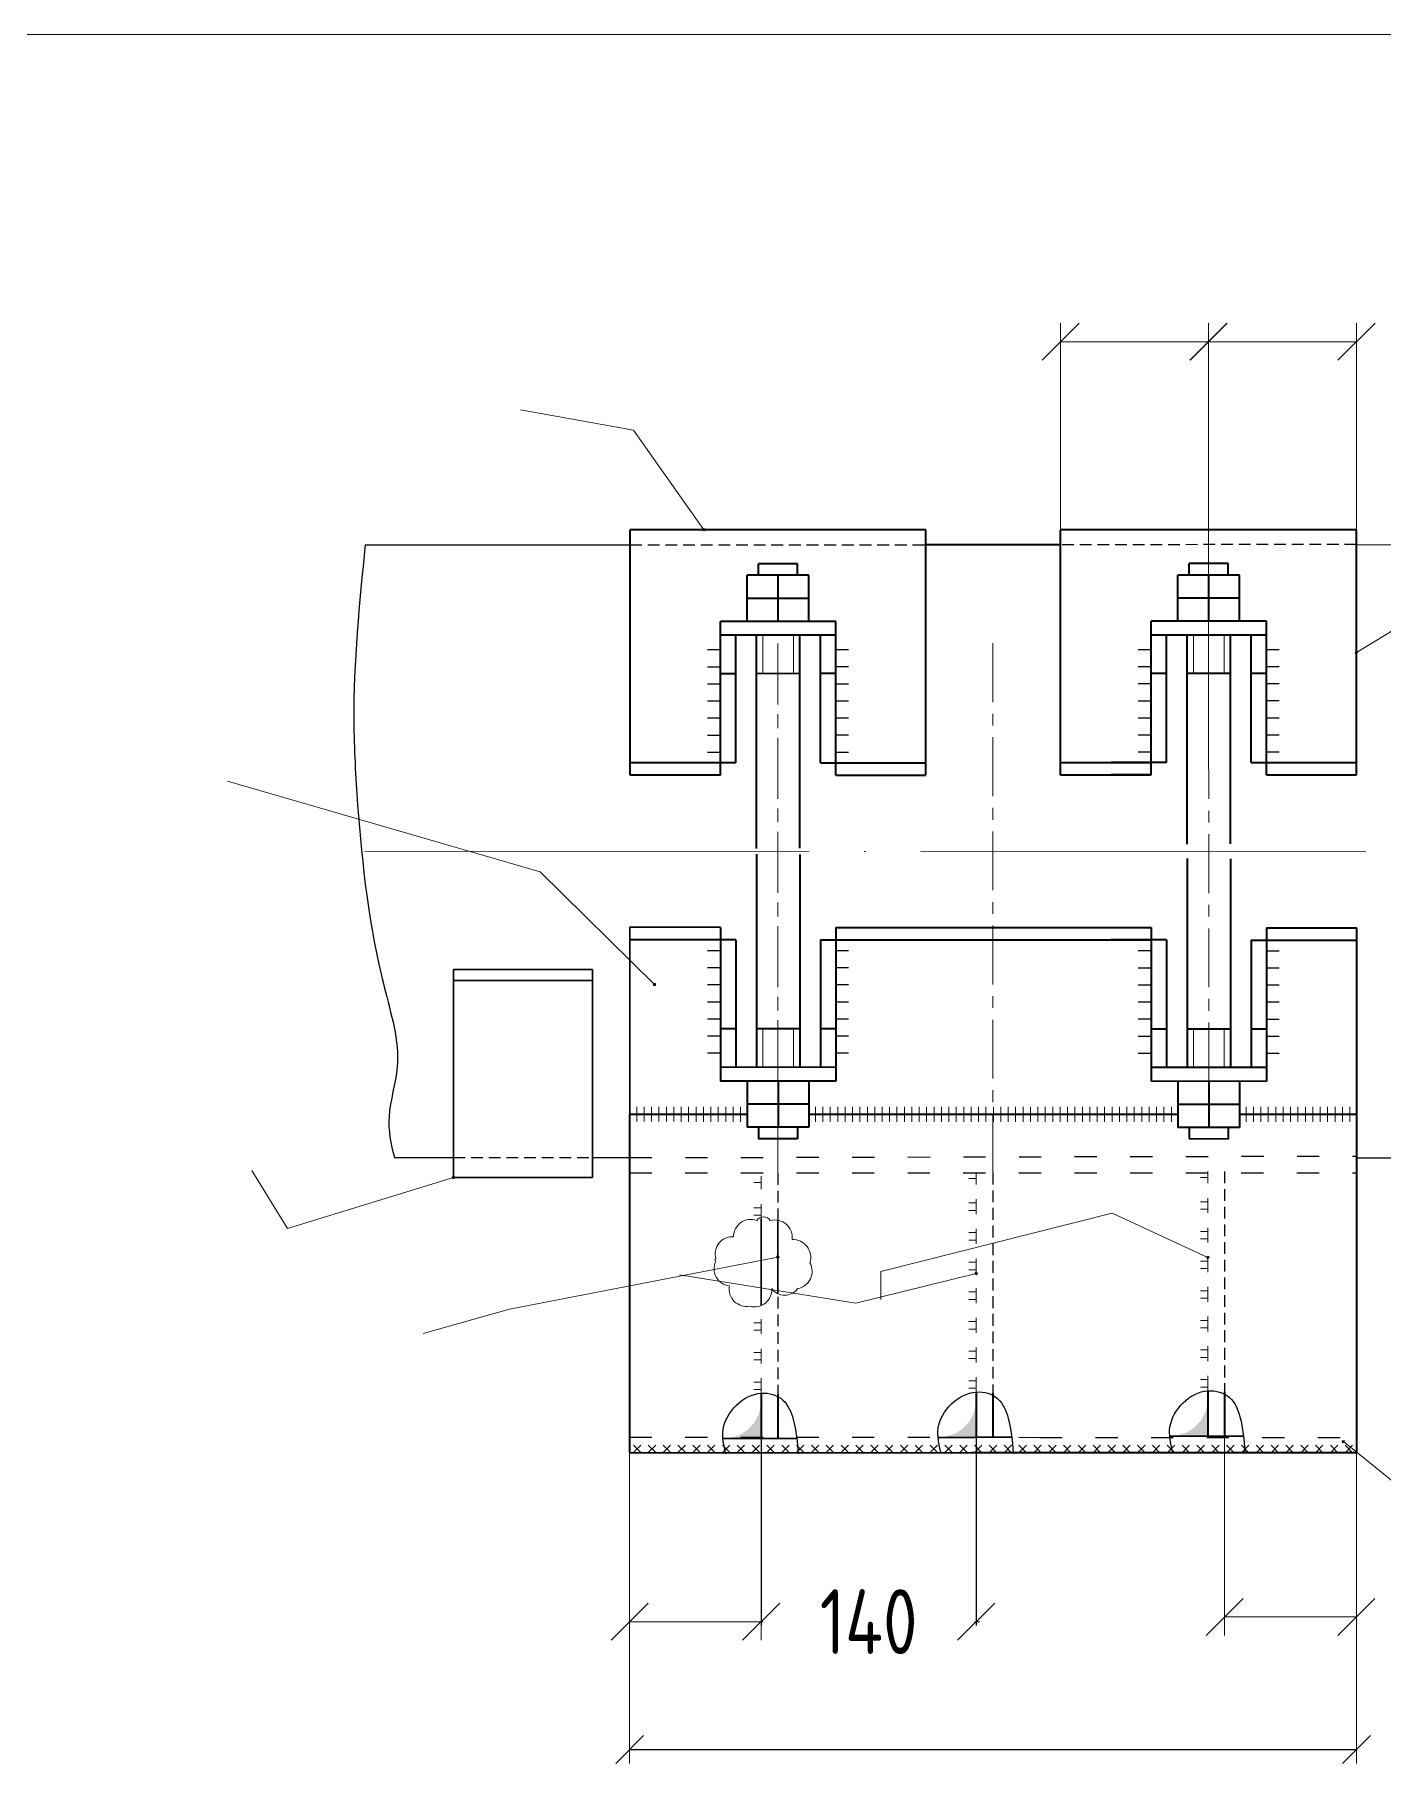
# Model space of a CAD drawing. Header units: millimetres. Extents: x 69249 to 73614, y -10452 to -7482.
# Drawn here: x 70579 to 71307, y -8415 to -7482 of the extents above; entities that cross this region are included whole.
import ezdxf

# ---------------------------------------------------------------- set-up
doc = ezdxf.new("R2010")
doc.units = ezdxf.units.MM
for name, pattern in [('K5LT32768', [0]), ('K5LT32769', [0]), ('K5LT32770', [300.2, 240, -30, 0.2, -30]), ('K5LT32771', [0]), ('K5LT32773', [50.8, 31.75, -6.35, 6.35, -6.35]), ('K5LT32774', [0]), ('K5LT32775', [30, 12, -18]), ('K5LT32776', [9.525, 6.35, -3.175]), ('K5LT32777', [0]), ('K5LT32778', [0]), ('K5LT32780', [0]), ('K5LT32781', [0]), ('K5LT32782', [0]), ('K5LT32783', [0]), ('K5LT32793', [1016, 635, -127, 127, -127]), ('K5LT32794', [1016, 635, -127, 127, -127]), ('K5LT_THIN', [0])]:
    doc.linetypes.add(name, pattern=pattern)
for name, color, linetype in [('Буквы', 14, 'Continuous'), ('Осевая', 20, 'Continuous'), ('Основная', 137, 'Continuous'), ('Пунктир', 5, 'Continuous'), ('Размер', 104, 'Continuous'), ('Размеры', 7, 'Continuous'), ('Слой1', 3, 'Continuous'), ('Тонкая', 142, 'Continuous'), ('тонкая 2', 5, 'Continuous')]:
    doc.layers.add(name, color=color, linetype=linetype)
doc.styles.add('KDIMTEXTSTYLE', font='GOST_AU.SHX', dxfattribs={"width": 0.96, "oblique": 15, "height": 5})
doc.dimstyles.new('KDIMSTYLE (1.00)', dxfattribs={"dimtxt": 5, "dimasz": 1, "dimexe": 2, "dimexo": 0, "dimgap": 1, "dimtad": 1, "dimtxsty": 'KDIMTEXTSTYLE', "dimsah": 1, "dimcen": 0, "dimdle": 1, "dimadec": 0, "dimazin": 0, "dimtfac": 0.667, "dimtmove": 0, "dimatfit": 3, "dimfxl": 0, "dimtvp": 1, "dimtolj": 1, "dimtzin": 0, "dimarcsym": 0})

# ---------------------------------------------------------------- blocks, each defined once
blk = doc.blocks.new('KDIMARROW_03')
at = {"color": 0, "linetype": 'K5LT_THIN', "lineweight": 18}
for p, q in [((-1.06, -1.06), (1.06, 1.06)), ((0, 0), (2, 0))]:
    blk.add_line(p, q, dxfattribs=at)
at = {"layer": 'тонкая 2', "color": 0, "linetype": 'K5LT_THIN', "lineweight": 18}
blk.add_line((0, 0), (-1, 0), dxfattribs=at)
blk = doc.blocks.new('U5')
at = {"layer": 'Размер'}
h = blk.add_hatch(color=7, dxfattribs=at)
h.paths.add_polyline_path([(71285.85, -8242.15), (71285.74, -8241.09), (71284.69, -8241.2), (71284.8, -8242.26)])
h.paths.add_polyline_path([(71285.66, -8241.99), (71285.58, -8241.29), (71284.88, -8241.36), (71284.95, -8242.06)])
h.paths.add_polyline_path([(71285.46, -8241.83), (71285.43, -8241.48), (71285.08, -8241.52), (71285.11, -8241.87)])
at = {"layer": 'Размер', "color": 7, "linetype": 'K5LT_THIN', "lineweight": 18}
for p, q in [((71285.74, -8241.09), (71284.69, -8241.2)), ((71284.69, -8241.2), (71284.8, -8242.26)), ((71284.8, -8242.26), (71285.85, -8242.15)), ((71285.58, -8241.29), (71284.88, -8241.36)), ((71284.88, -8241.36), (71284.95, -8242.06)), ((71284.95, -8242.06), (71285.66, -8241.99)), ((71285.43, -8241.48), (71285.08, -8241.52)), ((71285.08, -8241.52), (71285.11, -8241.87)), ((71285.11, -8241.87), (71285.46, -8241.83)), ((71392.45, -8328.49), (71285.27, -8241.67)), ((71285.46, -8241.83), (71285.43, -8241.48)), ((71285.46, -8241.83), (71285.66, -8241.99)), ((71285.66, -8241.99), (71285.58, -8241.29)), ((71285.66, -8241.99), (71285.85, -8242.15)), ((71285.85, -8242.15), (71285.74, -8241.09)), ((71519.22, -8325.24), (71392.45, -8328.49))]:
    blk.add_line(p, q, dxfattribs=at)
blk = doc.blocks.new('U6')
at = {"layer": 'Размер'}
h = blk.add_hatch(color=7, dxfattribs=at)
h.paths.add_polyline_path([(70914.11, -7995.5), (70914.1, -7994.44), (70913.04, -7994.45), (70913.05, -7995.51)])
h.paths.add_polyline_path([(70913.93, -7995.32), (70913.92, -7994.62), (70913.22, -7994.62), (70913.22, -7995.33)])
h.paths.add_polyline_path([(70913.75, -7995.15), (70913.75, -7994.8), (70913.39, -7994.8), (70913.4, -7995.15)])
at = {"layer": 'Размер', "color": 7, "linetype": 'K5LT_THIN', "lineweight": 18}
for p, q in [((70683.24, -7885.3), (70851.93, -7934.19)), ((70851.93, -7934.19), (70913.57, -7994.97)), ((70914.1, -7994.44), (70913.04, -7994.45)), ((70913.22, -7994.62), (70913.04, -7994.45)), ((70913.04, -7994.45), (70913.05, -7995.51)), ((70913.39, -7994.8), (70913.22, -7994.62)), ((70913.22, -7994.62), (70913.22, -7995.33)), ((70913.92, -7994.62), (70913.22, -7994.62)), ((70913.22, -7995.33), (70913.93, -7995.32)), ((70913.39, -7994.8), (70913.4, -7995.15)), ((70913.75, -7994.8), (70913.39, -7994.8)), ((70913.4, -7995.15), (70913.75, -7995.15)), ((70913.75, -7995.15), (70913.75, -7994.8)), ((70913.93, -7995.32), (70913.92, -7994.62)), ((70914.11, -7995.5), (70914.1, -7994.44)), ((70913.05, -7995.51), (70914.11, -7995.5))]:
    blk.add_line(p, q, dxfattribs=at)
blk = doc.blocks.new('U8')
at = {"layer": 'Размер'}
h = blk.add_hatch(color=7, dxfattribs=at)
h.paths.add_polyline_path([(70980.35, -8142.81), (70980.94, -8141.93), (70980.06, -8141.34), (70979.47, -8142.22)])
h.paths.add_polyline_path([(70980.3, -8142.56), (70980.7, -8141.98), (70980.11, -8141.58), (70979.72, -8142.17)])
h.paths.add_polyline_path([(70980.25, -8142.32), (70980.45, -8142.02), (70980.16, -8141.83), (70979.96, -8142.12)])
at = {"layer": 'Размер', "color": 7, "linetype": 'K5LT_THIN', "lineweight": 18}
for p, q in [((70835.43, -8170.26), (70980.21, -8142.07)), ((70980.06, -8141.34), (70979.47, -8142.22)), ((70979.72, -8142.17), (70979.47, -8142.22)), ((70979.47, -8142.22), (70980.35, -8142.81)), ((70980.11, -8141.58), (70979.72, -8142.17)), ((70979.96, -8142.12), (70979.72, -8142.17)), ((70979.72, -8142.17), (70980.3, -8142.56)), ((70980.16, -8141.83), (70979.96, -8142.12)), ((70979.96, -8142.12), (70980.25, -8142.32)), ((70980.94, -8141.93), (70980.06, -8141.34)), ((70980.7, -8141.98), (70980.11, -8141.58)), ((70980.45, -8142.02), (70980.16, -8141.83)), ((70980.25, -8142.32), (70980.45, -8142.02)), ((70980.3, -8142.56), (70980.7, -8141.98)), ((70980.35, -8142.81), (70980.94, -8141.93)), ((70788.87, -8183.34), (70835.43, -8170.26))]:
    blk.add_line(p, q, dxfattribs=at)
blk = doc.blocks.new('U9')
at = {"layer": 'Размер'}
h = blk.add_hatch(color=7, dxfattribs=at)
h.paths.add_polyline_path([(71087.38, -8151.65), (71087.92, -8150.74), (71087.02, -8150.19), (71086.47, -8151.1)])
h.paths.add_polyline_path([(71087.32, -8151.4), (71087.68, -8150.8), (71087.08, -8150.43), (71086.71, -8151.04)])
h.paths.add_polyline_path([(71087.26, -8151.16), (71087.44, -8150.86), (71087.14, -8150.68), (71086.95, -8150.98)])
at = {"layer": 'Размер', "color": 7, "linetype": 'K5LT_THIN', "lineweight": 18}
for p, q in [((70927.07, -8151.63), (71022.17, -8166.9)), ((71022.17, -8166.9), (71087.2, -8150.92)), ((71087.02, -8150.19), (71086.47, -8151.1)), ((71086.71, -8151.04), (71086.47, -8151.1)), ((71086.47, -8151.1), (71087.38, -8151.65)), ((71087.08, -8150.43), (71086.71, -8151.04)), ((71086.95, -8150.98), (71086.71, -8151.04)), ((71086.71, -8151.04), (71087.32, -8151.4)), ((71087.14, -8150.68), (71086.95, -8150.98)), ((71086.95, -8150.98), (71087.26, -8151.16)), ((71087.92, -8150.74), (71087.02, -8150.19)), ((71087.68, -8150.8), (71087.08, -8150.43)), ((71087.44, -8150.86), (71087.14, -8150.68)), ((71087.26, -8151.16), (71087.44, -8150.86)), ((71087.32, -8151.4), (71087.68, -8150.8)), ((71087.38, -8151.65), (71087.92, -8150.74))]:
    blk.add_line(p, q, dxfattribs=at)
blk = doc.blocks.new('U10')
at = {"layer": 'Размер'}
h = blk.add_hatch(color=7, dxfattribs=at)
h.paths.add_polyline_path([(71212.88, -8142.56), (71212.51, -8141.57), (71211.51, -8141.94), (71211.88, -8142.93)])
h.paths.add_polyline_path([(71212.65, -8142.46), (71212.4, -8141.79), (71211.74, -8142.04), (71211.99, -8142.7)])
h.paths.add_polyline_path([(71212.42, -8142.35), (71212.3, -8142.02), (71211.97, -8142.14), (71212.09, -8142.48)])
at = {"layer": 'Размер', "color": 7, "linetype": 'K5LT_THIN', "lineweight": 18}
for p, q in [((71035.67, -8149.85), (71160.55, -8118.48)), ((71160.55, -8118.48), (71212.2, -8142.25)), ((71212.51, -8141.57), (71211.51, -8141.94)), ((71211.74, -8142.04), (71211.51, -8141.94)), ((71211.51, -8141.94), (71211.88, -8142.93)), ((71212.4, -8141.79), (71211.74, -8142.04)), ((71211.97, -8142.14), (71211.74, -8142.04)), ((71211.74, -8142.04), (71211.99, -8142.7)), ((71211.88, -8142.93), (71212.88, -8142.56)), ((71212.3, -8142.02), (71211.97, -8142.14)), ((71211.97, -8142.14), (71212.09, -8142.48)), ((71211.99, -8142.7), (71212.65, -8142.46)), ((71212.09, -8142.48), (71212.42, -8142.35)), ((71212.42, -8142.35), (71212.3, -8142.02)), ((71212.65, -8142.46), (71212.4, -8141.79)), ((71212.88, -8142.56), (71212.51, -8141.57)), ((71035.67, -8165.02), (71035.67, -8149.85))]:
    blk.add_line(p, q, dxfattribs=at)
blk = doc.blocks.new('U14')
at = {"layer": 'Размер'}
h = blk.add_hatch(color=7, dxfattribs=at)
h.paths.add_polyline_path([(71292.73, -7816.42), (71292.98, -7815.39), (71291.95, -7815.14), (71291.7, -7816.17)])
h.paths.add_polyline_path([(71292.77, -7815.52), (71292.6, -7816.21), (71291.91, -7816.04), (71292.08, -7815.35)])
h.paths.add_polyline_path([(71292.55, -7815.65), (71292.47, -7815.99), (71292.12, -7815.91), (71292.21, -7815.57)])
at = {"layer": 'Размер', "color": 7, "linetype": 'K5LT_THIN', "lineweight": 18}
for p, q in [((71442.85, -7724.49), (71292.34, -7815.78)), ((71558.2, -7836.54), (71442.85, -7724.49)), ((71291.95, -7815.14), (71291.7, -7816.17)), ((71291.7, -7816.17), (71292.73, -7816.42)), ((71292.08, -7815.35), (71291.91, -7816.04)), ((71291.91, -7816.04), (71292.6, -7816.21)), ((71292.98, -7815.39), (71291.95, -7815.14)), ((71292.77, -7815.52), (71292.08, -7815.35)), ((71292.21, -7815.57), (71292.12, -7815.91)), ((71292.12, -7815.91), (71292.47, -7815.99)), ((71292.55, -7815.65), (71292.21, -7815.57)), ((71292.47, -7815.99), (71292.55, -7815.65)), ((71292.55, -7815.65), (71292.77, -7815.52)), ((71292.6, -7816.21), (71292.77, -7815.52)), ((71292.73, -7816.42), (71292.98, -7815.39)), ((71292.77, -7815.52), (71292.98, -7815.39))]:
    blk.add_line(p, q, dxfattribs=at)
blk = doc.blocks.new('U15')
at = {"layer": 'Размер'}
h = blk.add_hatch(color=7, dxfattribs=at)
h.paths.add_polyline_path([(70940.77, -7750.22), (70940.95, -7749.18), (70939.9, -7749), (70939.72, -7750.05)])
h.paths.add_polyline_path([(70940.62, -7750.02), (70940.74, -7749.32), (70940.05, -7749.2), (70939.93, -7749.9)])
h.paths.add_polyline_path([(70940.48, -7749.82), (70940.54, -7749.47), (70940.19, -7749.41), (70940.13, -7749.76)])
at = {"layer": 'Размер', "color": 7, "linetype": 'K5LT_THIN', "lineweight": 18}
for p, q in [((70841.36, -7684.99), (70902.29, -7695.89)), ((70902.29, -7695.89), (70940.33, -7749.61)), ((70939.9, -7749), (70939.72, -7750.05)), ((70939.72, -7750.05), (70940.77, -7750.22)), ((70940.05, -7749.2), (70939.9, -7749)), ((70940.95, -7749.18), (70939.9, -7749)), ((70940.05, -7749.2), (70939.93, -7749.9)), ((70939.93, -7749.9), (70940.62, -7750.02)), ((70940.19, -7749.41), (70940.05, -7749.2)), ((70940.74, -7749.32), (70940.05, -7749.2)), ((70940.19, -7749.41), (70940.13, -7749.76)), ((70940.13, -7749.76), (70940.48, -7749.82)), ((70940.54, -7749.47), (70940.19, -7749.41)), ((70940.48, -7749.82), (70940.54, -7749.47)), ((70940.62, -7750.02), (70940.74, -7749.32)), ((70940.77, -7750.22), (70940.95, -7749.18))]:
    blk.add_line(p, q, dxfattribs=at)
blk = doc.blocks.new('U18')
at = {"layer": 'Размер'}
h = blk.add_hatch(color=7, dxfattribs=at)
h.paths.add_polyline_path([(70805.44, -8099.82), (70805.94, -8098.89), (70805, -8098.39), (70804.51, -8099.33)])
h.paths.add_polyline_path([(70805.37, -8099.58), (70805.7, -8098.96), (70805.08, -8098.63), (70804.75, -8099.25)])
h.paths.add_polyline_path([(70805.3, -8099.35), (70805.46, -8099.03), (70805.15, -8098.87), (70804.98, -8099.18)])
at = {"layer": 'Размер', "color": 7, "linetype": 'K5LT_THIN', "lineweight": 18}
for p, q in [((70696.32, -8095.33), (70715.69, -8126.63)), ((70715.69, -8126.63), (70805.22, -8099.11)), ((70805, -8098.39), (70804.51, -8099.33)), ((70804.75, -8099.25), (70804.51, -8099.33)), ((70804.51, -8099.33), (70805.44, -8099.82)), ((70805.08, -8098.63), (70804.75, -8099.25)), ((70804.98, -8099.18), (70804.75, -8099.25)), ((70804.75, -8099.25), (70805.37, -8099.58)), ((70805.15, -8098.87), (70804.98, -8099.18)), ((70804.98, -8099.18), (70805.3, -8099.35)), ((70805.94, -8098.89), (70805, -8098.39)), ((70805.7, -8098.96), (70805.08, -8098.63)), ((70805.46, -8099.03), (70805.15, -8098.87)), ((70805.3, -8099.35), (70805.46, -8099.03)), ((70805.37, -8099.58), (70805.7, -8098.96)), ((70805.44, -8099.82), (70805.94, -8098.89))]:
    blk.add_line(p, q, dxfattribs=at)
blk = doc.blocks.new('U27')
at = {"color": 7, "linetype": 'K5LT32774', "lineweight": 18}
for p, q in [((71087.2, -8102.92), (71087.2, -8096.57)), ((71087.2, -8099.75), (71083.2, -8099.75)), ((71087.2, -8112.92), (71083.2, -8112.92)), ((71087.2, -8118.92), (71087.2, -8110.92)), ((71087.2, -8116.92), (71083.2, -8116.92)), ((71087.2, -8128.92), (71083.2, -8128.92)), ((71087.2, -8132.92), (71083.2, -8132.92)), ((71087.2, -8134.92), (71087.2, -8126.92)), ((71087.2, -8150.92), (71087.2, -8142.92)), ((71087.2, -8144.92), (71083.2, -8144.92)), ((71087.2, -8148.92), (71083.2, -8148.92)), ((71087.19, -8160.92), (71083.19, -8160.92)), ((71087.19, -8166.92), (71087.2, -8158.92)), ((71087.19, -8164.92), (71083.19, -8164.92)), ((71087.19, -8176.92), (71083.19, -8176.92)), ((71087.19, -8180.92), (71083.19, -8180.92)), ((71087.19, -8182.92), (71087.19, -8174.92)), ((71087.19, -8198.92), (71087.19, -8190.92)), ((71087.19, -8192.92), (71083.19, -8192.92)), ((71087.19, -8196.92), (71083.19, -8196.92)), ((71087.19, -8208.92), (71083.19, -8208.92)), ((71087.19, -8214.92), (71087.19, -8206.92)), ((71087.19, -8212.92), (71083.19, -8212.92))]:
    blk.add_line(p, q, dxfattribs=at)
blk = doc.blocks.new('U28')
at = {"color": 7, "linetype": 'K5LT32774', "lineweight": 18}
for p, q in [((70902.27, -8247.64), (70906.27, -8243.64)), ((70906.27, -8247.64), (70902.27, -8243.64)), ((70910.27, -8247.64), (70914.27, -8243.64)), ((70914.27, -8247.64), (70910.27, -8243.64)), ((70918.27, -8247.64), (70922.27, -8243.64)), ((70922.27, -8247.64), (70918.27, -8243.64)), ((70926.27, -8247.64), (70930.27, -8243.64)), ((70930.27, -8247.64), (70926.27, -8243.64)), ((70934.27, -8247.64), (70938.27, -8243.64)), ((70938.27, -8247.64), (70934.27, -8243.64)), ((70942.27, -8247.64), (70946.27, -8243.64)), ((70946.27, -8247.64), (70942.27, -8243.64)), ((70950.27, -8247.64), (70954.27, -8243.64)), ((70954.27, -8247.64), (70950.27, -8243.64)), ((70958.27, -8247.64), (70962.27, -8243.64)), ((70962.27, -8247.64), (70958.27, -8243.64)), ((70966.27, -8247.64), (70970.27, -8243.64)), ((70970.27, -8247.64), (70966.27, -8243.64)), ((70974.27, -8247.64), (70978.27, -8243.64)), ((70978.27, -8247.64), (70974.27, -8243.64)), ((70982.27, -8247.64), (70986.27, -8243.64)), ((70986.27, -8247.64), (70982.27, -8243.64)), ((70990.27, -8247.65), (70994.27, -8243.65)), ((70994.27, -8247.65), (70990.27, -8243.65)), ((70998.27, -8247.65), (71002.27, -8243.65)), ((71002.27, -8247.65), (70998.27, -8243.65)), ((71006.27, -8247.65), (71010.27, -8243.65)), ((71010.27, -8247.65), (71006.27, -8243.65)), ((71014.27, -8247.65), (71018.27, -8243.65)), ((71018.27, -8247.65), (71014.27, -8243.65)), ((71022.27, -8247.65), (71026.27, -8243.65)), ((71026.27, -8247.65), (71022.27, -8243.65)), ((71030.27, -8247.65), (71034.27, -8243.65)), ((71034.27, -8247.65), (71030.27, -8243.65)), ((71038.27, -8247.65), (71042.27, -8243.65)), ((71042.27, -8247.65), (71038.27, -8243.65)), ((71046.27, -8247.65), (71050.27, -8243.65)), ((71050.27, -8247.65), (71046.27, -8243.65)), ((71054.27, -8247.65), (71058.27, -8243.65)), ((71058.27, -8247.65), (71054.27, -8243.65)), ((71062.27, -8247.65), (71066.27, -8243.65)), ((71066.27, -8247.65), (71062.27, -8243.65)), ((71070.27, -8247.65), (71074.27, -8243.65)), ((71074.27, -8247.65), (71070.27, -8243.65)), ((71078.27, -8247.65), (71082.27, -8243.65)), ((71082.27, -8247.65), (71078.27, -8243.65)), ((71086.27, -8247.66), (71090.27, -8243.66)), ((71090.27, -8247.66), (71086.27, -8243.66)), ((71094.27, -8247.66), (71098.27, -8243.66)), ((71098.27, -8247.66), (71094.27, -8243.66)), ((71102.27, -8247.66), (71106.27, -8243.66)), ((71106.27, -8247.66), (71102.27, -8243.66)), ((71110.27, -8247.66), (71114.27, -8243.66)), ((71114.27, -8247.66), (71110.27, -8243.66)), ((71118.27, -8247.66), (71122.27, -8243.66)), ((71122.27, -8247.66), (71118.27, -8243.66)), ((71126.27, -8247.66), (71130.27, -8243.66)), ((71130.27, -8247.66), (71126.27, -8243.66)), ((71134.27, -8247.66), (71138.27, -8243.66)), ((71138.27, -8247.66), (71134.27, -8243.66)), ((71142.27, -8247.66), (71146.27, -8243.66)), ((71146.27, -8247.66), (71142.27, -8243.66)), ((71150.27, -8247.66), (71154.27, -8243.66)), ((71154.27, -8247.66), (71150.27, -8243.66)), ((71158.27, -8247.66), (71162.27, -8243.66)), ((71162.27, -8247.66), (71158.27, -8243.66)), ((71166.27, -8247.66), (71170.27, -8243.66)), ((71170.27, -8247.66), (71166.27, -8243.66)), ((71174.27, -8247.66), (71178.27, -8243.66)), ((71178.27, -8247.66), (71174.27, -8243.66)), ((71186.27, -8247.67), (71182.27, -8243.66)), ((71182.27, -8247.66), (71186.27, -8243.67)), ((71190.27, -8247.67), (71194.27, -8243.67)), ((71194.27, -8247.67), (71190.27, -8243.67)), ((71198.27, -8247.67), (71202.27, -8243.67)), ((71202.27, -8247.67), (71198.27, -8243.67)), ((71206.27, -8247.67), (71210.27, -8243.67)), ((71210.27, -8247.67), (71206.27, -8243.67)), ((71214.27, -8247.67), (71218.27, -8243.67)), ((71218.27, -8247.67), (71214.27, -8243.67)), ((71222.27, -8247.67), (71226.27, -8243.67)), ((71226.27, -8247.67), (71222.27, -8243.67)), ((71230.27, -8247.67), (71234.27, -8243.67)), ((71234.27, -8247.67), (71230.27, -8243.67)), ((71238.27, -8247.67), (71242.27, -8243.67)), ((71242.27, -8247.67), (71238.27, -8243.67)), ((71246.27, -8247.67), (71250.27, -8243.67)), ((71250.27, -8247.67), (71246.27, -8243.67)), ((71254.27, -8247.67), (71258.27, -8243.67)), ((71258.27, -8247.67), (71254.27, -8243.67)), ((71262.27, -8247.67), (71266.27, -8243.67)), ((71266.27, -8247.67), (71262.27, -8243.67)), ((71270.27, -8247.67), (71274.27, -8243.67)), ((71274.27, -8247.67), (71270.27, -8243.67)), ((71278.27, -8247.67), (71282.27, -8243.67)), ((71282.27, -8247.67), (71278.27, -8243.67)), ((71286.27, -8247.68), (71290.27, -8243.68)), ((71290.27, -8247.68), (71286.27, -8243.68)), ((70900.22, -8247.64), (71292.32, -8247.68))]:
    blk.add_line(p, q, dxfattribs=at)
blk = doc.blocks.new('U29')
at = {"color": 7, "linetype": 'K5LT32774', "lineweight": 18}
for p, q in [((70996.88, -8065.06), (71196.04, -8065.06)), ((71000.46, -8069.06), (71000.46, -8061.06)), ((71004.46, -8069.06), (71004.46, -8061.06)), ((71008.46, -8069.06), (71008.46, -8061.06)), ((71012.46, -8069.06), (71012.46, -8061.06)), ((71016.46, -8069.06), (71016.46, -8061.06)), ((71020.46, -8069.06), (71020.46, -8061.06)), ((71024.46, -8069.06), (71024.46, -8061.06)), ((71028.46, -8069.06), (71028.46, -8061.06)), ((71032.46, -8069.06), (71032.46, -8061.06)), ((71036.46, -8069.06), (71036.46, -8061.06)), ((71040.46, -8069.06), (71040.46, -8061.06)), ((71044.46, -8069.06), (71044.46, -8061.06)), ((71048.46, -8069.06), (71048.46, -8061.06)), ((71052.46, -8069.06), (71052.46, -8061.06)), ((71056.46, -8069.06), (71056.46, -8061.06)), ((71060.46, -8069.06), (71060.46, -8061.06)), ((71064.46, -8069.06), (71064.46, -8061.06)), ((71068.46, -8069.06), (71068.46, -8061.06)), ((71072.46, -8069.06), (71072.46, -8061.06)), ((71076.46, -8069.06), (71076.46, -8061.06)), ((71080.46, -8069.06), (71080.46, -8061.06)), ((71084.46, -8069.06), (71084.46, -8061.06)), ((71088.46, -8069.06), (71088.46, -8061.06)), ((71092.46, -8069.06), (71092.46, -8061.06)), ((71096.46, -8069.06), (71096.46, -8061.06)), ((71100.46, -8069.06), (71100.46, -8061.06)), ((71104.46, -8069.06), (71104.46, -8061.06)), ((71108.46, -8069.06), (71108.46, -8061.06)), ((71112.46, -8069.06), (71112.46, -8061.06)), ((71116.46, -8069.06), (71116.46, -8061.06)), ((71120.46, -8069.06), (71120.46, -8061.06)), ((71124.46, -8069.06), (71124.46, -8061.06)), ((71128.46, -8069.06), (71128.46, -8061.06)), ((71132.46, -8069.06), (71132.46, -8061.06)), ((71136.46, -8069.06), (71136.46, -8061.06)), ((71140.46, -8069.06), (71140.46, -8061.06)), ((71144.46, -8069.06), (71144.46, -8061.06)), ((71148.46, -8069.06), (71148.46, -8061.06)), ((71152.46, -8069.06), (71152.46, -8061.06)), ((71156.46, -8069.06), (71156.46, -8061.06)), ((71160.46, -8069.06), (71160.46, -8061.06)), ((71164.46, -8069.06), (71164.46, -8061.06)), ((71168.46, -8069.06), (71168.46, -8061.06)), ((71172.46, -8069.06), (71172.46, -8061.06)), ((71176.46, -8069.06), (71176.46, -8061.06)), ((71180.46, -8069.06), (71180.46, -8061.06)), ((71184.46, -8069.06), (71184.46, -8061.06)), ((71188.46, -8069.06), (71188.46, -8061.06)), ((71192.46, -8069.06), (71192.46, -8061.06))]:
    blk.add_line(p, q, dxfattribs=at)
blk = doc.blocks.new('U30')
at = {"color": 7, "linetype": 'K5LT32774', "lineweight": 18}
for p, q in [((70900.41, -8065.02), (70963.7, -8065.06)), ((70904.05, -8069.02), (70904.05, -8061.02)), ((70908.05, -8069.02), (70908.05, -8061.02)), ((70912.05, -8069.03), (70912.05, -8061.03)), ((70916.05, -8069.03), (70916.05, -8061.03)), ((70920.05, -8069.03), (70920.05, -8061.03)), ((70924.05, -8069.03), (70924.05, -8061.03)), ((70928.05, -8069.04), (70928.05, -8061.04)), ((70932.05, -8069.04), (70932.05, -8061.04)), ((70936.05, -8069.04), (70936.05, -8061.04)), ((70940.05, -8069.04), (70940.05, -8061.04)), ((70944.05, -8069.05), (70944.05, -8061.05)), ((70948.05, -8069.05), (70948.05, -8061.05)), ((70952.05, -8069.05), (70952.05, -8061.05)), ((70956.05, -8069.05), (70956.05, -8061.05)), ((70960.05, -8069.06), (70960.05, -8061.06))]:
    blk.add_line(p, q, dxfattribs=at)
blk = doc.blocks.new('U31')
at = {"color": 7, "linetype": 'K5LT32774', "lineweight": 18}
for p, q in [((71229.21, -8065.06), (71292.32, -8065.06)), ((71232.77, -8069.06), (71232.77, -8061.06)), ((71236.77, -8069.06), (71236.77, -8061.06)), ((71240.77, -8069.06), (71240.77, -8061.06)), ((71244.77, -8069.06), (71244.77, -8061.06)), ((71248.77, -8069.06), (71248.77, -8061.06)), ((71252.77, -8069.06), (71252.77, -8061.06)), ((71256.77, -8069.06), (71256.77, -8061.06)), ((71260.77, -8069.06), (71260.77, -8061.06)), ((71264.77, -8069.06), (71264.77, -8061.06)), ((71268.77, -8069.06), (71268.77, -8061.06)), ((71272.77, -8069.06), (71272.77, -8061.06)), ((71276.77, -8069.06), (71276.77, -8061.06)), ((71280.77, -8069.06), (71280.77, -8061.06)), ((71284.77, -8069.06), (71284.77, -8061.06)), ((71288.77, -8069.06), (71288.77, -8061.06))]:
    blk.add_line(p, q, dxfattribs=at)
blk = doc.blocks.new('U32')
at = {"color": 7, "linetype": 'K5LT32774', "lineweight": 18}
for p, q in [((70971.2, -8177.54), (70967.2, -8177.54)), ((70971.2, -8181.54), (70967.2, -8181.54)), ((70971.2, -8183.54), (70971.2, -8175.54)), ((70971.2, -8193.54), (70967.2, -8193.54)), ((70971.2, -8197.54), (70967.2, -8197.54)), ((70971.19, -8199.54), (70971.2, -8191.54)), ((70971.19, -8209.54), (70967.19, -8209.54)), ((70971.19, -8215.54), (70971.19, -8207.54)), ((70971.19, -8213.54), (70967.19, -8213.54))]:
    blk.add_line(p, q, dxfattribs=at)
blk = doc.blocks.new('U33')
at = {"color": 7, "linetype": 'K5LT32774', "lineweight": 18}
for p, q in [((71212.2, -8102.25), (71212.2, -8095.9)), ((71212.2, -8099.08), (71208.2, -8099.08)), ((71212.2, -8112.25), (71208.2, -8112.25)), ((71212.2, -8116.25), (71208.2, -8116.25)), ((71212.2, -8118.25), (71212.2, -8110.25)), ((71212.2, -8128.25), (71208.2, -8128.25)), ((71212.2, -8132.25), (71208.2, -8132.25)), ((71212.2, -8134.25), (71212.2, -8126.25)), ((71212.2, -8144.25), (71208.2, -8144.25)), ((71212.19, -8150.25), (71212.2, -8142.25)), ((71212.19, -8148.25), (71208.19, -8148.25)), ((71212.19, -8160.25), (71208.19, -8160.25)), ((71212.19, -8166.25), (71212.19, -8158.25)), ((71212.19, -8164.25), (71208.19, -8164.25)), ((71212.19, -8176.25), (71208.19, -8176.25)), ((71212.19, -8180.25), (71208.19, -8180.25)), ((71212.19, -8182.25), (71212.19, -8174.25)), ((71212.19, -8198.25), (71212.19, -8190.25)), ((71212.19, -8192.25), (71208.19, -8192.25)), ((71212.19, -8196.25), (71208.19, -8196.25)), ((71212.19, -8208.25), (71208.19, -8208.25)), ((71212.19, -8214.25), (71212.19, -8206.25)), ((71212.19, -8212.25), (71208.19, -8212.25))]:
    blk.add_line(p, q, dxfattribs=at)
blk = doc.blocks.new('U44')
at = {"color": 7, "linetype": 'K5LT32774', "lineweight": 18}
for p, q in [((70971.2, -8101.95), (70967.2, -8101.95)), ((70971.2, -8105.54), (70971.2, -8098.37)), ((70971.2, -8115.54), (70967.2, -8115.54)), ((70971.2, -8121.54), (70971.2, -8113.54)), ((70971.2, -8119.54), (70967.2, -8119.54))]:
    blk.add_line(p, q, dxfattribs=at)
blk = doc.blocks.new('U65')
at = {"layer": 'Осевая', "color": 20, "linetype": 'K5LT32794', "lineweight": 18}
blk.add_line((71202.49, -7658.19), (71222.49, -7638.19), dxfattribs=at)
blk = doc.blocks.new('U66')
at = {"layer": 'Осевая', "color": 20, "linetype": 'K5LT32794', "lineweight": 18}
blk.add_line((71142.74, -7638.19), (71122.74, -7658.19), dxfattribs=at)
blk = doc.blocks.new('U67')
at = {"layer": 'Осевая', "color": 20, "linetype": 'K5LT32794', "lineweight": 18}
blk.add_line((71282.37, -7658.19), (71302.37, -7638.19), dxfattribs=at)
blk = doc.blocks.new('U68')
at = {"layer": 'Осевая', "color": 20, "linetype": 'K5LT32794', "lineweight": 18}
blk.add_line((71222.54, -7638.19), (71202.54, -7658.19), dxfattribs=at)
blk = doc.blocks.new('U103')
at = {"layer": 'Осевая', "color": 20, "linetype": 'K5LT32793', "lineweight": 25}
blk.add_line((70907.72, -8400.35), (70892.72, -8415.35), dxfattribs=at)
blk = doc.blocks.new('U104')
at = {"layer": 'Осевая', "color": 20, "linetype": 'K5LT32793', "lineweight": 25}
blk.add_line((71284.82, -8415.35), (71299.82, -8400.35), dxfattribs=at)
blk = doc.blocks.new('U125')
at = {"layer": 'Осевая', "color": 20, "linetype": 'K5LT32794', "lineweight": 18}
blk.add_line((70961.19, -8348.86), (70981.19, -8328.86), dxfattribs=at)
blk = doc.blocks.new('U126')
at = {"layer": 'Осевая', "color": 20, "linetype": 'K5LT32794', "lineweight": 18}
blk.add_line((70910.22, -8328.86), (70890.22, -8348.86), dxfattribs=at)
blk = doc.blocks.new('U127')
at = {"layer": 'Осевая', "color": 20, "linetype": 'K5LT32794', "lineweight": 18}
blk.add_line((71231.19, -8326.34), (71211.19, -8346.34), dxfattribs=at)
blk = doc.blocks.new('U128')
at = {"layer": 'Осевая', "color": 20, "linetype": 'K5LT32794', "lineweight": 18}
blk.add_line((71282.32, -8346.34), (71302.32, -8326.34), dxfattribs=at)
blk = doc.blocks.new('U179')
at = {"layer": 'Осевая', "color": 20, "linetype": 'K5LT32794', "lineweight": 18}
blk.add_line((71077.18, -8348.86), (71097.18, -8328.86), dxfattribs=at)

msp = doc.modelspace()

# ---------------------------------------------------------------- hatches: boundary and pattern name
at = {"layer": 'Размеры'}
for points in [[(70971.187, -8220.786), (70970.116, -8226.36), (70967.539, -8231.418), (70963.659, -8235.561), (70958.781, -8238.463), (70953.289, -8239.897), (70952.462, -8239.975), (70971.187, -8239.974)], [(71087.185, -8220.165), (71086.114, -8225.739), (71083.538, -8230.797), (71079.658, -8234.939), (71074.78, -8237.842), (71069.288, -8239.275), (71068.461, -8239.353), (71087.185, -8239.352)], [(71212.183, -8219.495), (71211.113, -8225.069), (71208.536, -8230.127), (71204.656, -8234.27), (71199.778, -8237.172), (71194.286, -8238.606), (71193.459, -8238.684), (71212.183, -8238.683)]]:
    msp.add_hatch(color=7, dxfattribs=at).paths.add_polyline_path(points)

# ---------------------------------------------------------------- linework, layer by layer
at = {"color": 7, "linetype": 'K5LT32771', "lineweight": 40}
for p, q in [((71060.053, -7749.646), (70900.455, -7749.601)), ((70900.519, -7882.021), (70900.455, -7749.643)), ((71059.989, -7749.732), (71011.437, -7749.732)), ((71060.053, -7881.887), (71059.989, -7749.673)), ((71132.713, -7882.018), (71132.649, -7749.804)), ((71292.306, -7749.673), (71132.71, -7749.673)), ((71292.37, -7881.887), (71292.306, -7749.673)), ((71132.653, -7757.753), (71059.993, -7757.734)), ((70990.842, -7767.968), (70969.72, -7767.978)), ((70969.723, -7774.199), (70969.72, -7767.978)), ((70990.845, -7774.189), (70990.842, -7767.968)), ((71223.18, -7767.855), (71202.058, -7767.866)), ((71202.061, -7774.086), (71202.058, -7767.866)), ((71223.183, -7774.076), (71223.18, -7767.855)), ((70996.873, -7774.186), (70963.695, -7774.202)), ((70963.707, -7799.085), (70963.695, -7774.202)), ((70980.296, -7799.077), (70980.284, -7774.194)), ((70996.885, -7799.069), (70996.873, -7774.186)), ((71229.211, -7774.073), (71196.033, -7774.089)), ((71196.045, -7798.973), (71196.033, -7774.089)), ((71212.634, -7798.965), (71212.622, -7774.081)), ((71229.223, -7798.957), (71229.211, -7774.073)), ((70996.879, -7786.628), (70963.701, -7786.644)), ((71229.217, -7786.515), (71196.039, -7786.531)), ((71011.4, -7799.062), (70949.192, -7799.092)), ((70949.196, -7806.557), (70949.192, -7799.092)), ((71011.404, -7806.527), (71011.4, -7799.062)), ((71243.738, -7798.949), (71181.53, -7798.98)), ((71181.534, -7806.445), (71181.53, -7798.98)), ((71243.742, -7806.414), (71243.738, -7798.949)), ((71011.404, -7806.527), (70949.196, -7806.557)), ((70949.232, -7882.041), (70949.196, -7806.557)), ((70949.232, -7882.041), (70949.196, -7806.557)), ((70957.523, -7875.36), (70957.49, -7806.553)), ((70957.523, -7875.36), (70957.49, -7806.553)), ((70968.744, -7921.584), (70968.744, -7806.49)), ((70991.968, -7921.354), (70991.968, -7806.49)), ((71003.143, -7875.338), (71003.109, -7806.531)), ((71011.44, -7882.01), (71011.404, -7806.527)), ((71243.742, -7806.414), (71181.534, -7806.445)), ((71181.57, -7881.928), (71181.534, -7806.445)), ((71181.57, -7881.928), (71181.534, -7806.445)), ((71189.862, -7875.247), (71189.828, -7806.441)), ((71189.862, -7875.247), (71189.828, -7806.441)), ((71201.082, -7919.282), (71201.082, -7806.49)), ((71224.306, -7919.052), (71224.306, -7806.49)), ((71235.481, -7875.225), (71235.447, -7806.418)), ((71243.778, -7881.898), (71243.742, -7806.414)), ((70957.5, -7827.289), (70949.206, -7827.293)), ((70991.922, -7827.273), (70968.697, -7827.284)), ((71011.414, -7827.263), (71003.119, -7827.267)), ((71189.838, -7827.177), (71181.544, -7827.181)), ((71224.26, -7827.16), (71201.036, -7827.171)), ((71243.752, -7827.15), (71235.457, -7827.154)), ((70957.523, -7875.36), (70900.516, -7875.344)), ((70949.232, -7882.041), (70900.519, -7882.021)), ((71003.143, -7875.338), (71060.05, -7875.31)), ((71011.44, -7882.01), (71060.053, -7881.997)), ((71132.71, -7875.275), (71159.567, -7875.262)), ((71132.713, -7881.939), (71181.57, -7881.928)), ((71159.567, -7875.262), (71181.567, -7875.251)), ((71189.862, -7875.247), (71159.975, -7875.262)), ((71181.57, -7881.928), (71159.978, -7881.938)), ((71235.481, -7875.225), (71292.367, -7875.211)), ((71243.778, -7881.898), (71292.37, -7881.887)), ((70968.744, -7924.662), (70968.744, -8039.757)), ((70991.968, -7924.892), (70991.968, -8039.757)), ((71201.082, -7926.964), (71201.082, -8039.757)), ((71224.306, -7927.195), (71224.306, -8039.757)), ((70949.232, -7964.206), (70900.406, -7964.156)), ((70949.232, -7964.206), (70949.196, -8039.689)), ((70949.232, -7964.206), (70949.196, -8039.689)), ((71011.44, -7964.236), (71011.404, -8039.72)), ((71011.44, -7964.236), (71159.57, -7964.308)), ((71159.57, -7964.308), (71181.57, -7964.319)), ((71159.57, -7964.308), (71181.57, -7964.319)), ((71181.57, -7964.319), (71181.534, -8039.802)), ((71181.57, -7964.319), (71181.534, -8039.802)), ((71243.778, -7964.349), (71243.742, -8039.832)), ((71243.778, -7964.349), (71292.37, -7964.359)), ((71292.37, -7964.359), (71292.322, -8065.059)), ((70957.523, -7970.887), (70900.403, -7970.833)), ((70957.523, -7970.887), (70957.49, -8039.693)), ((70957.523, -7970.887), (70957.49, -8039.693)), ((71003.143, -7970.909), (71003.109, -8039.716)), ((71003.143, -7970.909), (71159.568, -7970.985)), ((71159.567, -7970.985), (71181.567, -7970.995)), ((71159.568, -7970.985), (71181.567, -7970.995)), ((71189.862, -7970.999), (71159.975, -7970.985)), ((71189.862, -7970.999), (71189.828, -8039.806)), ((71189.862, -7970.999), (71189.828, -8039.806)), ((71235.481, -7971.022), (71235.447, -8039.828)), ((71235.481, -7971.022), (71292.367, -7971.036)), ((70957.5, -8018.957), (70949.206, -8018.953)), ((70991.922, -8018.974), (70968.697, -8018.963)), ((71011.414, -8018.984), (71003.119, -8018.98)), ((71189.838, -8019.07), (71181.544, -8019.066)), ((71224.26, -8019.087), (71201.036, -8019.076)), ((71243.752, -8019.096), (71235.457, -8019.092)), ((70949.196, -8039.689), (70949.192, -8047.154)), ((71011.404, -8039.72), (70949.196, -8039.689)), ((71011.404, -8039.72), (71011.4, -8047.185)), ((71181.534, -8039.802), (71181.53, -8047.267)), ((71243.742, -8039.832), (71181.534, -8039.802)), ((71243.742, -8039.832), (71243.738, -8047.297)), ((71011.4, -8047.185), (70949.192, -8047.154)), ((70963.707, -8047.161), (70963.695, -8072.045)), ((70980.296, -8047.169), (70980.284, -8072.053)), ((70996.885, -8047.177), (70996.873, -8072.061)), ((71243.738, -8047.297), (71181.53, -8047.267)), ((71196.045, -8047.274), (71196.033, -8072.157)), ((71212.634, -8047.282), (71212.622, -8072.165)), ((71229.223, -8047.29), (71229.211, -8072.173)), ((70996.879, -8059.619), (70963.701, -8059.603)), ((71229.217, -8059.732), (71196.039, -8059.716)), ((70900.217, -8065.02), (70900.217, -8247.636)), ((70900.217, -8065.02), (70963.698, -8065.059)), ((70996.876, -8065.059), (71196.037, -8065.059)), ((71229.214, -8065.059), (71292.322, -8065.059)), ((71292.322, -8065.059), (71292.322, -8247.676)), ((70996.873, -8072.061), (70963.695, -8072.045)), ((70969.723, -8072.047), (70969.72, -8078.268)), ((70990.842, -8078.279), (70969.72, -8078.268)), ((70990.845, -8072.058), (70990.842, -8078.279)), ((71229.211, -8072.173), (71196.033, -8072.157)), ((71202.061, -8072.16), (71202.058, -8078.381)), ((71223.18, -8078.391), (71202.058, -8078.381)), ((71223.183, -8072.17), (71223.18, -8078.391)), ((70971.189, -8215.54), (70971.186, -8240.003)), ((70980.189, -8216.196), (70980.202, -8239.85)), ((71087.187, -8214.919), (71087.184, -8239.381)), ((71096.187, -8215.574), (71096.201, -8239.228)), ((71212.186, -8214.249), (71212.182, -8238.712)), ((71221.185, -8214.905), (71221.199, -8238.559)), ((70950.591, -8240.003), (70990.351, -8239.79)), ((71066.589, -8239.381), (71106.35, -8239.168)), ((71191.587, -8238.712), (71231.348, -8238.499)), ((70900.217, -8247.636), (71108.458, -8247.676)), ((71292.322, -8247.676), (71084.592, -8247.676))]:
    msp.add_line(p, q, dxfattribs=at)
at = {"layer": 'Буквы', "color": 16, "linetype": 'K5LT32780', "lineweight": 18}
msp.add_lwpolyline([(70997.457, -8145.124, 0.520567), (70987.894, -8132.63, 0.520567), (70976.124, -8122.34, 0.5205671), (70968.768, -8122.34, 0.520567), (70956.262, -8131.16, 0.5205671), (70946.699, -8142.919, 0.520567), (70946.699, -8144.389, 0.5205671), (70954.055, -8157.618, 0.5205671), (70965.09, -8168.642, 0.5205671), (70976.86, -8159.088, 0.5205671), (70990.837, -8159.088, 0.5205671)], format="xyb", close=True, dxfattribs=at)
at = {"layer": 'Осевая', "color": 20, "linetype": 'K5LT32770', "lineweight": 20}
for p, q in [((70972.005, -7806.546), (70972.015, -7827.282)), ((70988.594, -7806.538), (70988.604, -7827.274)), ((71204.343, -7806.434), (71204.353, -7827.17)), ((71220.932, -7806.425), (71220.942, -7827.161)), ((70757.151, -7923.084), (71391.194, -7923.376)), ((70757.151, -7923.084), (71391.194, -7923.376)), ((70972.005, -8039.7), (70972.015, -8018.964)), ((70988.594, -8039.708), (70988.604, -8018.972)), ((71204.343, -8039.813), (71204.353, -8019.077)), ((71220.932, -8039.821), (71220.942, -8019.085))]:
    msp.add_line(p, q, dxfattribs=at)
at = {"layer": 'Осевая', "color": 20, "linetype": 'K5LT32773', "lineweight": 20}
for p, q in [((70980.183, -8047.169), (70980.244, -7806.49)), ((70980.209, -8096.837), (70980.245, -7807.141)), ((71096.183, -8096.573), (71096.244, -7806.519)), ((71212.634, -8047.282), (71212.582, -7806.49))]:
    msp.add_line(p, q, dxfattribs=at)
at = {"layer": 'Основная', "color": 7, "linetype": 'K5LT32777', "lineweight": 35}
msp.add_line((70900.406, -7964.156), (70900.406, -8065.02), dxfattribs=at)
at = {"layer": 'Основная', "color": 139, "linetype": 'K5LT32778', "lineweight": 35}
for p, q in [((70805.224, -7986.894), (70805.224, -8099.106)), ((70880.224, -7986.894), (70805.224, -7986.894)), ((70880.224, -7992.894), (70805.224, -7992.894)), ((70880.224, -8099.106), (70880.224, -7986.894)), ((70805.224, -8099.106), (70880.224, -8099.106))]:
    msp.add_line(p, q, dxfattribs=at)
at = {"layer": 'Основная', "color": 139, "linetype": 'K5LT32781', "lineweight": 35}
for p, q in [((70971.202, -8121.54), (70971.202, -8168.283)), ((70980.206, -8161.909), (70980.208, -8122.235))]:
    msp.add_line(p, q, dxfattribs=at)
at = {"layer": 'Пунктир', "color": 5, "linetype": 'K5LT32776', "lineweight": 25}
for p, q in [((70900.459, -7757.717), (71059.993, -7757.734)), ((71292.31, -7757.635), (71132.71, -7757.686)), ((70805.224, -8088.46), (70880.224, -8088.46)), ((70980.209, -8096.837), (70980.202, -8240.003)), ((71096.201, -8096.573), (71096.201, -8239.381)), ((71221.199, -8095.911), (71221.199, -8238.712))]:
    msp.add_line(p, q, dxfattribs=at)
at = {"layer": 'Размер', "color": 106, "linetype": 'K5LT32782', "lineweight": 18}
for p, q in [((71132.74, -7757.753), (71132.74, -7638.189)), ((71212.486, -7767.861), (71212.486, -7638.189)), ((71212.539, -7875.311), (71212.539, -7638.189)), ((71292.368, -7749.673), (71292.368, -7638.189)), ((71212.486, -7648.189), (71132.74, -7648.189)), ((71292.368, -7648.189), (71212.539, -7648.189)), ((71221.185, -8214.905), (71221.185, -8346.335)), ((71292.322, -8214.865), (71292.322, -8346.335)), ((71221.185, -8336.335), (71292.322, -8336.335))]:
    msp.add_line(p, q, dxfattribs=at)
at = {"layer": 'Размер', "color": 106, "linetype": 'K5LT32783', "lineweight": 18}
for p, q in [((70971.186, -8239.892), (70971.203, -8348.858)), ((70971.186, -8338.858), (70900.217, -8338.858))]:
    msp.add_line(p, q, dxfattribs=at)
at = {"layer": 'Размер', "color": 7, "linetype": 'K5LT_THIN', "lineweight": 18}
for p, q in [((70900.217, -8247.636), (70900.217, -8415.351)), ((71292.322, -8247.676), (71292.322, -8415.351))]:
    msp.add_line(p, q, dxfattribs=at)
at = {"layer": 'Размеры', "color": 7, "linetype": 'K5LT32768', "lineweight": 25}
for p, q in [((70757.56, -7757.708), (70900.539, -7757.717)), ((71292.31, -7757.635), (71384.016, -7757.747)), ((70942.287, -7814.313), (70949.199, -7814.314)), ((71011.419, -7814.279), (71018.331, -7814.28)), ((71174.626, -7814.2), (71181.538, -7814.201)), ((71243.757, -7814.167), (71250.669, -7814.168)), ((70942.286, -7823.529), (70949.198, -7823.53)), ((71011.418, -7823.495), (71018.33, -7823.496)), ((71174.624, -7823.416), (71181.536, -7823.417)), ((71243.756, -7823.383), (71250.668, -7823.384)), ((70942.284, -7832.745), (70949.196, -7832.746)), ((71011.416, -7832.711), (71018.328, -7832.712)), ((71174.623, -7832.632), (71181.535, -7832.633)), ((71243.754, -7832.599), (71250.666, -7832.6)), ((70942.283, -7841.961), (70949.195, -7841.962)), ((71011.415, -7841.927), (71018.327, -7841.928)), ((71174.621, -7841.848), (71181.533, -7841.849)), ((71243.753, -7841.815), (71250.665, -7841.816)), ((70942.281, -7851.177), (70949.193, -7851.178)), ((71011.413, -7851.143), (71018.325, -7851.144)), ((71174.62, -7851.064), (71181.532, -7851.065)), ((71243.751, -7851.031), (71250.663, -7851.032)), ((70942.28, -7860.393), (70949.192, -7860.394)), ((71011.412, -7860.359), (71018.324, -7860.36)), ((71174.618, -7860.28), (71181.53, -7860.281)), ((71243.75, -7860.247), (71250.662, -7860.248)), ((70942.278, -7869.609), (70949.19, -7869.61)), ((71011.41, -7869.575), (71018.322, -7869.576)), ((71174.617, -7869.496), (71181.529, -7869.497)), ((71243.748, -7869.463), (71250.66, -7869.464)), ((70942.278, -7976.638), (70949.19, -7976.637)), ((71011.41, -7976.671), (71018.322, -7976.67)), ((70942.28, -7985.854), (70949.192, -7985.853)), ((71011.412, -7985.887), (71018.324, -7985.886)), ((71174.617, -7976.75), (71181.529, -7976.749)), ((71174.618, -7985.966), (71181.53, -7985.965)), ((71243.748, -7976.784), (71250.66, -7976.783)), ((71243.75, -7986), (71250.662, -7985.999)), ((70942.281, -7995.07), (70949.193, -7995.069)), ((71011.413, -7995.103), (71018.325, -7995.102)), ((71174.62, -7995.182), (71181.532, -7995.181)), ((71243.751, -7995.216), (71250.663, -7995.215)), ((70942.283, -8004.286), (70949.195, -8004.285)), ((71011.415, -8004.319), (71018.327, -8004.318)), ((71174.621, -8004.398), (71181.533, -8004.397)), ((71243.753, -8004.432), (71250.665, -8004.431)), ((70942.284, -8013.502), (70949.196, -8013.501)), ((71011.416, -8013.535), (71018.328, -8013.534)), ((71174.623, -8013.614), (71181.535, -8013.613)), ((71243.754, -8013.648), (71250.666, -8013.647)), ((70942.286, -8022.718), (70949.198, -8022.717)), ((71011.418, -8022.751), (71018.33, -8022.75)), ((71174.624, -8022.83), (71181.536, -8022.829)), ((71243.756, -8022.864), (71250.668, -8022.863)), ((70942.287, -8031.934), (70949.199, -8031.933)), ((71011.419, -8031.967), (71018.331, -8031.966)), ((71174.626, -8032.046), (71181.538, -8032.045)), ((71243.757, -8032.08), (71250.669, -8032.079)), ((70773.338, -8088.46), (70805.224, -8088.46)), ((70880.224, -8088.46), (70900.285, -8088.46)), ((70891.634, -8088.46), (70900.217, -8088.46)), ((71292.322, -8088.5), (71311.379, -8088.5)), ((70900.217, -8407.851), (71292.322, -8407.851))]:
    msp.add_line(p, q, dxfattribs=at)
for points, knots in [([(70757.56, -7757.708), (70754.391, -7788.965), (70749.705, -7836.696), (70754.2, -7914.676), (70761.078, -7978.527), (70778.93, -8034.108), (70768.417, -8064.905), (70771.255, -8081.108), (70773.338, -8088.46)], [0, 0, 0, 0, 0.28855446, 0.42665702, 0.72032354, 0.85088718, 0.93215818, 1, 1, 1, 1]), ([(70952.085, -8248.268), (70951.059, -8243.818), (70947.878, -8230.019), (70965.338, -8212.216), (70984.138, -8217.791), (70989.903, -8231.976), (70990.638, -8242.072), (70991.089, -8248.268)], [0, 0, 0, 0, 13.4133072, 41.58807, 53.8631256, 65.6850819, 84.469597, 84.469597, 84.469597, 84.469597]), ([(71068.083, -8247.647), (71067.057, -8243.196), (71063.877, -8229.398), (71081.337, -8211.595), (71100.137, -8217.169), (71105.901, -8231.354), (71106.636, -8241.45), (71107.088, -8247.647)], [0, 0, 0, 0, 13.4133072, 41.58807, 53.8631256, 65.6850819, 84.469597, 84.469597, 84.469597, 84.469597]), ([(71193.081, -8246.977), (71192.055, -8242.527), (71188.875, -8228.728), (71206.335, -8210.925), (71225.135, -8216.5), (71230.9, -8230.685), (71231.635, -8240.781), (71232.086, -8246.977)], [0, 0, 0, 0, 13.4133072, 41.58807, 53.8631256, 65.6850819, 84.469597, 84.469597, 84.469597, 84.469597])]:
    msp.add_open_spline(points, degree=3, knots=knots, dxfattribs=at)
at = {"layer": 'Слой1', "color": 3, "linetype": 'K5LT32775', "lineweight": 25}
for p, q in [((70900.285, -8088.46), (71292.306, -8087.573)), ((70900.217, -8096.573), (71292.306, -8096.573)), ((70900.217, -8239.342), (71121.538, -8239.381)), ((71121.538, -8239.381), (71292.322, -8239.531))]:
    msp.add_line(p, q, dxfattribs=at)
at = {"layer": 'Тонкая', "color": 144, "linetype": 'K5LT32769', "lineweight": 15}
msp.add_line((73614.309, -7482.4), (69433.309, -7482.4), dxfattribs=at)

# ---------------------------------------------------------------- block references
for name in ['U66', 'U65', 'U68', 'U67', 'U30', 'U29', 'U31', 'U27', 'U33', 'U44', 'U32', 'U28', 'U126', 'U125', 'U179', 'U127', 'U128', 'U103', 'U104']:
    msp.add_blockref(name, (0, 0))
at = {"layer": 'Размер'}
for name in ['U15', 'U14', 'U6', 'U18', 'U10', 'U8', 'U9', 'U5']:
    msp.add_blockref(name, (0, 0), dxfattribs=at)

# ---------------------------------------------------------------- dimensions: what is measured, and where the dimension line sits
at = {"layer": 'Размер', "color": 7}
msp.add_linear_dim(base=(71087.184, -8338.858), p1=(70971.186, -8239.892), p2=(71087.184, -8239.221), location=(71029.184, -8338.858), text='\\H35.0;\\W0.965;\\Q0;\\c2129920;\\Q0;140\\H35.0;\\W0.965;\\Q0;\\c2129920;', dimstyle='KDIMSTYLE (1.00)', override={"dimexo": 0, "dimblk1": 'KDIMARROW_03', "dimblk2": 'KDIMARROW_03', "dimse1": 0, "dimse2": 0, "dimclrt": 106, "dimtolj": 1}, dxfattribs=at).render()

doc.saveas('drawing.dxf')
